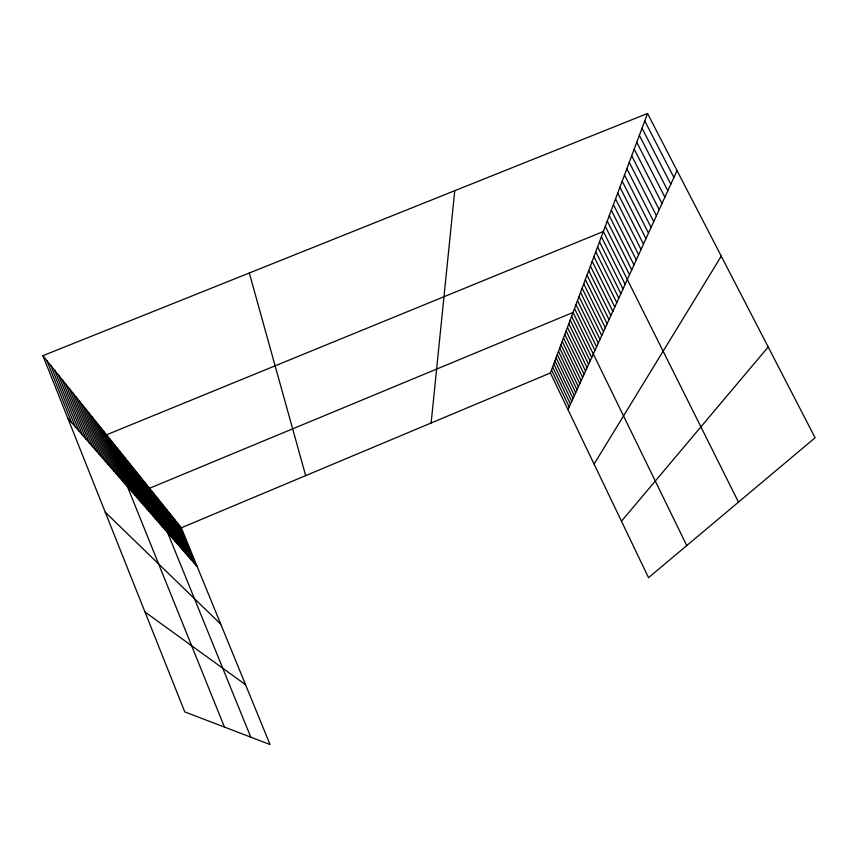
<?xml version="1.0" encoding="UTF-8"?>
<svg xmlns="http://www.w3.org/2000/svg" width="858" height="858" viewBox="0 0 858 858"><rect width="100%" height="100%" fill="white"/><g stroke="black" fill="none" stroke-linecap="round" stroke-linejoin="round"><path stroke-width="1.29" d="M431.134 422.994L454.761 190.701M550.396 372.962L647.533 113.481L815.1 437.762L648.53 577.67L550.396 372.962L181.317 527.788L42.9 355.684L647.533 113.481M567.975 409.609L677.026 170.57M594.079 464.081L721.267 256.177M621.46 521.214L768.189 346.986M144.981 611.99L245.538 684.705M105.234 512.183L220.785 624.206M67.814 418.243L197.179 566.57M644.744 120.924L673.895 177.445M642.02 128.196L670.817 184.17M639.36 135.317L667.824 190.744M636.743 142.289L664.886 197.19M634.191 149.11L662.011 203.485M631.692 155.791L659.191 209.663M629.246 162.334L656.434 215.701M626.844 168.747L653.732 221.621M624.495 175.021L651.093 227.424M622.189 181.177L648.498 233.097M619.926 187.216L645.956 238.663M617.717 193.125L643.468 244.122M615.551 198.927L641.023 249.474M613.416 204.622L638.631 254.729M611.325 210.199L636.282 259.867M609.277 215.68L633.976 264.918M607.26 221.053L631.724 269.873M605.287 226.319L629.504 274.742M738.481 502.112L603.356 231.499L106.531 434.813L224.453 727.091M601.404 236.711L625.139 284.309M599.485 241.817L622.983 289.017M597.608 246.836L620.881 293.64M595.763 251.769L618.811 298.176M593.95 256.606L616.773 302.638M592.17 261.358L614.778 307.014M590.422 266.034L612.816 311.315M588.706 270.613L610.885 315.54M587.022 275.128L608.998 319.691M585.36 279.558L607.132 323.766M583.73 283.912L605.308 327.777M582.132 288.191L603.506 331.714M580.555 292.406L601.737 335.596M579 296.546L599.999 339.403M577.477 300.622L598.294 343.146M575.975 304.633L596.61 346.836M574.506 308.569L594.959 350.461M686.754 545.559L573.047 312.451L149.528 488.266L250.783 737.161M571.621 316.27L591.73 357.529M570.216 320.023L590.154 360.982M568.833 323.723L588.599 364.382M567.47 327.359L587.076 367.728M566.13 330.941L585.574 371.021M564.811 334.47L584.094 374.27M563.502 337.945L582.636 377.456M562.226 341.366L581.198 380.609M560.96 344.744L579.793 383.708M559.716 348.058L578.399 386.754M558.494 351.34L577.026 389.757M557.282 354.558L575.675 392.717M556.102 357.743L574.345 395.635M554.922 360.875L573.037 398.52M553.775 363.953L571.739 401.351M552.627 366.999L570.463 404.139M551.512 370.002L569.208 406.896M181.317 527.788L270.023 744.519L184.781 711.915L42.9 355.684M179.762 525.868L195.742 564.918M178.196 523.916L194.283 563.234M176.609 521.932L192.803 561.54M174.989 519.927L191.291 559.813M173.348 517.889L189.768 558.054M171.675 515.808L188.213 556.274M169.991 513.706L186.636 554.472M168.275 511.572L185.038 552.638M166.527 509.405L183.408 550.772M164.757 507.207L181.757 548.884M162.956 504.965L180.083 546.964M161.132 502.691L178.378 545.012M159.266 500.386L176.651 543.028M157.389 498.037L174.893 541.012M155.47 495.656L173.102 538.953M153.518 493.232L171.289 536.872M151.534 490.765L169.444 534.759M147.479 485.714L165.658 530.416M145.399 483.129L163.706 528.185M143.275 480.491L161.733 525.922M141.12 477.82L159.727 523.616M138.932 475.096L157.679 521.267M136.701 472.318L155.598 518.886M134.427 469.498L153.485 516.462M132.121 466.623L151.33 513.985M129.773 463.695L149.131 511.465M127.381 460.725L146.89 508.901M124.936 457.689L144.616 506.295M122.458 454.601L142.299 503.635M119.927 451.458L139.94 500.922M117.353 448.251L137.527 498.166M114.725 444.991L135.071 495.356M112.044 441.666L132.572 492.481M109.32 438.266L130.019 489.564M103.764 431.37L124.839 483.612M100.944 427.863L122.201 480.587M98.069 424.281L119.509 477.498M95.131 420.635L116.763 474.356M92.138 416.913L113.953 471.139M89.082 413.116L111.1 467.867M85.972 409.234L108.183 464.521M82.786 405.287L105.202 461.111M79.547 401.244L102.166 457.625M76.223 397.125L99.056 454.064M72.844 392.91L95.892 450.429M69.38 388.61L92.643 446.707M65.841 384.212L89.329 442.91M62.226 379.719L85.95 439.028M58.537 375.128L82.486 435.06M54.762 370.431L78.947 430.995M50.901 365.626L75.322 426.844M46.943 360.714L71.611 422.586M249.303 273.005L305.673 475.622"/></g></svg>
